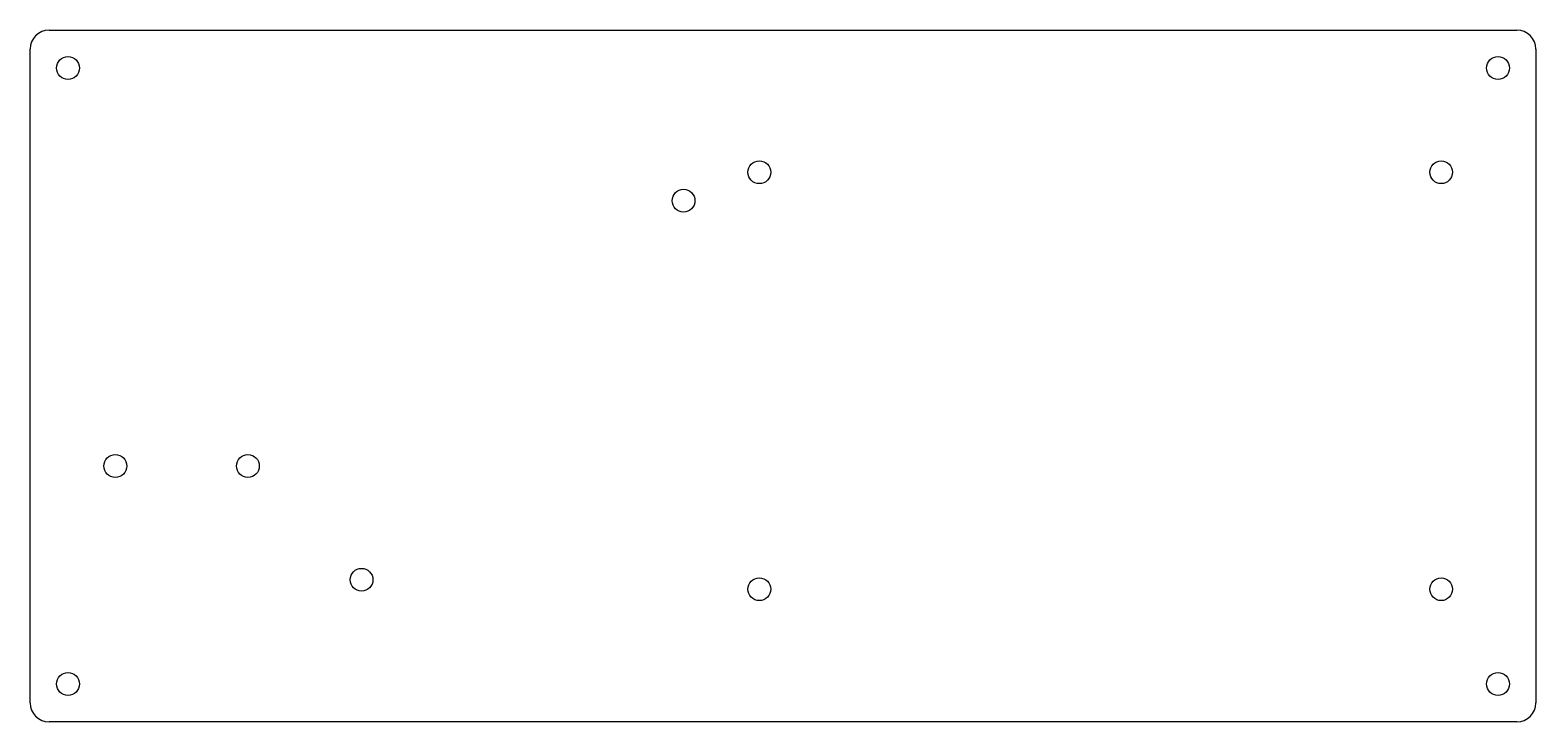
# Model space of a CAD drawing. Extents: x 0 to 7.95, y 0 to 3.65.
import ezdxf

# ---------------------------------------------------------------- set-up
doc = ezdxf.new("R2010")
doc.units = 0
doc.layers.add('20', color=7, linetype='CONTINUOUS')

msp = doc.modelspace()

# ---------------------------------------------------------------- linework, layer by layer
at = {"layer": '20'}
for p, q in [((0.1, 3.65), (7.85, 3.65)), ((0, 0.1), (0, 3.55)), ((7.95, 3.55), (7.95, 0.1)), ((7.85, 0), (0.1, 0))]:
    msp.add_line(p, q, dxfattribs=at)
for centre in [(0.2, 3.45), (7.75, 3.45), (3.85, 2.9), (7.45, 2.9), (3.45, 2.75), (0.45, 1.35), (1.15, 1.35), (1.75, 0.75), (3.85, 0.7), (7.45, 0.7), (0.2, 0.2), (7.75, 0.2)]:
    msp.add_circle(centre, 0.06, dxfattribs=at)
for centre, start, end in [((0.1, 3.55), 90, 180), ((7.85, 3.55), 0, 90), ((0.1, 0.1), 180, 270), ((7.85, 0.1), 270, 0)]:
    msp.add_arc(centre, 0.1, start, end, dxfattribs=at)

doc.saveas('drawing.dxf')
